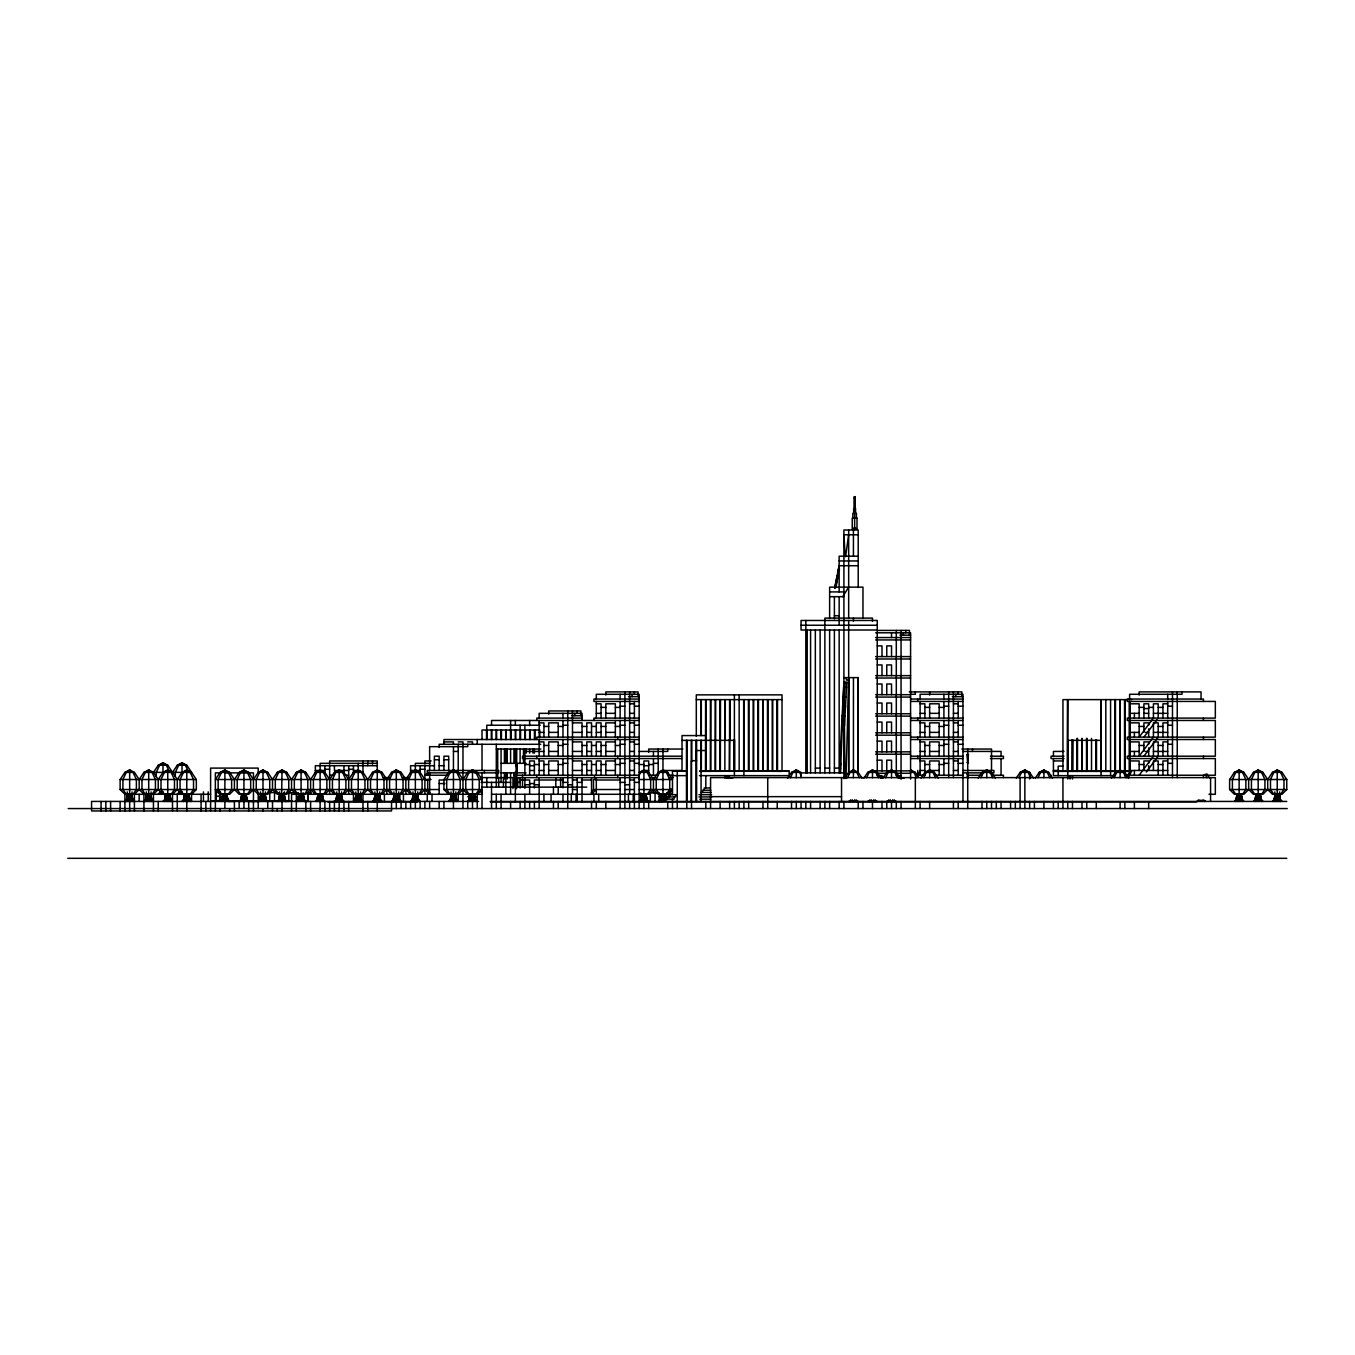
<?xml version="1.0" encoding="UTF-8"?>
<svg xmlns="http://www.w3.org/2000/svg" width="1355" height="1355" viewBox="0 0 1355 1355"><rect width="100%" height="100%" fill="white"/><g stroke="black" fill="none" stroke-linecap="round" stroke-linejoin="round"><path stroke-width="1.5" d="M843.911 718.15L843.911 772.858L801.059 772.858L801.059 777.618M843.911 690.796L843.911 682.378L848.67 682.378L845.96 778.448M848.67 774.145L848.67 677.619M853.447 772.045L853.447 677.619M858.206 677.619L858.206 772.045L858.206 677.619L843.911 677.619M259.262 800.432L259.279 796.164M264.987 800.974L265.004 794.149M269.747 801.008L269.781 792.489L272.152 792.489M274.506 801.042L274.54 792.523M279.266 799.382L279.299 792.556M284.042 799.416L284.059 792.59M288.784 801.161L288.818 792.641L291.206 792.641M298.303 801.245L298.354 792.709M303.08 799.569L303.114 792.743M307.839 801.313L307.873 792.794L310.244 792.794M132.909 801.432L131.689 794.284L131.554 799.043L130.131 801.432L128.81 794.284L128.302 801.432M151.946 801.432L150.727 794.284L150.591 799.043L149.169 801.432L147.864 794.284L147.356 801.432M171.001 801.432L169.781 794.284L169.646 799.043L168.223 801.432L166.902 794.284L166.394 801.432M190.039 801.432L188.87 794.284L188.684 799.043L187.278 801.432L185.957 794.284L185.449 801.432M228.131 801.432L226.912 794.284L226.776 799.043L225.37 801.432L224.049 794.284L223.541 801.432M247.186 801.432L245.966 794.284L245.831 799.043L244.408 801.432L243.087 794.284L242.596 801.432M266.241 801.432L265.021 794.284L264.869 799.043L263.463 801.432L262.142 794.284L261.634 801.432M285.278 801.432L284.059 794.284L283.923 799.043L282.501 801.432L281.179 794.284L280.688 801.432M304.333 801.432L303.164 794.284L302.961 799.043L301.555 801.432L300.234 794.284L299.726 801.432M323.371 801.432L322.151 794.284L322.016 799.043L320.593 801.432L319.289 794.284L318.781 801.432M342.425 801.432L341.206 794.284L341.07 799.043L339.648 801.432L338.327 794.284L337.818 801.432M361.463 801.432L360.244 794.284L360.108 799.043L358.685 801.432L357.381 794.284L356.873 801.432M380.518 801.432L379.298 794.284L379.163 799.043L377.74 801.432L376.419 794.284L375.911 801.432M399.556 801.432L398.336 794.284L398.201 799.043L396.795 801.432L395.474 794.284L394.966 801.432M418.61 801.432L417.391 794.284L417.255 799.043L415.833 801.432L414.511 794.284L414.003 801.432M456.703 801.432L455.483 794.284L455.348 799.043L453.925 801.432L452.604 794.284L452.113 801.432M475.757 801.432L474.538 794.284L474.385 799.043L472.98 801.432L471.659 794.284L471.15 801.432M647.165 801.432L645.945 794.284L645.81 799.043L644.404 801.432L643.083 794.284L642.575 801.432M659.716 801.432L660.884 794.284L661.071 799.043L662.493 801.432L662.121 794.284L661.63 801.432M1242.383 801.432L1241.18 794.284L1241.028 799.043L1239.622 801.432L1238.301 794.284L1237.793 801.432M1261.437 801.432L1260.218 794.284L1260.082 799.043L1258.659 801.432L1257.338 794.284L1256.847 801.432M1280.492 801.432L1279.272 794.284L1279.12 799.043L1277.714 801.432L1276.393 794.284L1275.885 801.432M662.968 799.043L664.086 800.229L664.865 799.043L665 794.284L665.644 800.229L663.815 794.284L662.968 799.043L659.936 801.432L662.121 794.284M840.54 772.858L843.911 682.378L846.773 682.53L844.504 725.433L842.827 725.348L844.521 725.281M843.911 682.378L839.152 772.858L839.152 630.007M839.829 769.064L840.828 763.322M842.641 715.779L843.538 698.604M843.945 690.982L844.385 682.412M840.523 769.098L840.134 763.339M843.335 715.813L845.08 682.446M183.535 801.432L184.754 794.284L184.907 799.043L186.312 801.432L187.634 794.284L188.684 799.043L191.563 801.432L191.563 794.284L196.323 789.525L196.323 779.515L186.787 765.236L182.027 762.848L177.268 765.236L172.508 772.384L167.749 769.996L167.749 799.043L170.781 801.432L168.596 794.284L167.749 799.043L164.717 801.432L165.717 794.284L164.497 801.432M184.754 794.284L183.094 801.432L185.957 794.284M431.042 779.515L215.36 779.515L220.12 772.384L224.879 769.996L224.879 799.043L227.911 801.432L225.726 794.284L224.879 799.043L221.864 801.432L222.864 794.284L221.644 801.432M253.453 810.951L253.453 779.515L258.212 772.384L262.989 769.996L267.748 772.384L272.507 779.515L272.507 789.525L267.748 794.284L258.212 794.284L253.453 789.525L248.693 794.284L239.174 794.284L234.415 789.525L234.415 779.515L239.174 772.384L243.934 769.996L243.934 799.043L246.966 801.432L244.781 794.284L243.934 799.043L240.902 801.432L241.901 794.284L240.682 801.432M266.342 794.284L269.713 789.525L269.713 779.515L266.342 772.384L262.989 769.996L262.989 799.043L266.02 801.432L263.818 794.284L262.989 799.043L259.957 801.432L260.956 794.284L259.737 801.432M143.935 810.951L143.935 794.284L139.175 789.525L139.175 779.515L134.416 772.384L129.657 769.996L129.657 799.043L132.688 801.432L130.487 794.284L129.657 799.043L126.625 801.432L128.183 794.284M139.175 779.515L143.935 772.384L148.694 769.996L148.694 799.043L151.726 801.432L149.541 794.284L148.694 799.043L145.662 801.432L147.221 794.284M166.902 794.284L164.04 801.432L165.852 799.043L166.275 794.284M172.508 810.951L172.508 794.284L177.268 789.525L177.268 779.515L182.027 772.384L186.787 769.996L186.787 799.043L183.755 801.432L185.313 794.284M224.049 794.284L221.187 801.432L222.999 799.043L223.423 794.284M243.087 794.284L240.225 801.432L242.037 799.043L242.46 794.284M262.142 794.284L259.279 801.432L261.092 799.043L261.515 794.284M289.174 801.432L285.041 801.398L282.873 794.284L282.026 799.043L278.995 801.432L280.553 794.284M310.6 794.284L310.6 779.515L305.84 772.384L301.081 769.996L301.081 799.043L304.113 801.432L301.911 794.284L301.081 799.043L298.049 801.432L299.607 794.284M377.266 763.339L320.119 763.339L320.119 799.043L323.151 801.432L320.966 794.284L320.119 799.043L317.087 801.432L318.645 794.284M372.506 794.284L367.747 789.525L367.747 779.515L362.971 772.384L358.211 769.996L353.452 772.384L348.692 779.515L343.933 772.384L339.173 769.996L339.173 799.043L342.205 801.432L340.003 794.284L339.173 799.043L336.142 801.432L337.7 794.284M358.211 763.339L358.211 799.043L361.243 801.432L359.058 794.284L358.211 799.043L355.179 801.432L356.738 794.284M329.638 764.118L329.638 760.951L377.266 760.951L377.266 799.043L380.298 801.432L378.113 794.284L377.266 799.043L374.234 801.432L375.792 794.284M405.839 794.284L405.839 779.515L401.08 772.384L396.304 769.996L396.304 799.043L399.335 801.432L397.151 794.284L396.304 799.043L393.272 801.432L394.83 794.284M430.433 763.339L415.358 763.339L415.358 799.043L418.39 801.432L416.205 794.284L415.358 799.043L412.327 801.432L413.885 794.284M453.451 746.673L453.451 799.043L456.483 801.432L454.298 794.284L453.451 799.043L450.419 801.432L451.977 794.284M482.024 808.562L482.024 779.515L477.265 772.384L472.505 769.996L472.505 799.043L475.52 801.432L473.335 794.284L472.505 799.043L469.474 801.432L471.032 794.284M648.689 773.654L648.689 760.951L643.913 760.951L643.913 799.043L646.945 801.432L644.76 794.284L643.913 799.043L640.898 801.432L642.456 794.284M661.071 799.043L659.258 801.432L661.071 799.043L661.494 794.284M1248.666 779.515L1253.426 772.384L1258.185 769.996L1262.945 772.384L1267.704 779.515L1267.704 789.525L1262.945 794.284L1253.426 794.284L1248.666 789.525L1248.666 779.515L1243.907 772.384L1239.148 769.996L1239.148 799.043L1242.162 801.432L1239.977 794.284L1239.148 799.043L1236.116 801.432L1237.674 794.284M1261.556 794.284L1264.926 789.525L1264.926 779.515L1261.556 772.384L1258.185 769.996L1258.185 799.043L1261.217 801.432L1259.032 794.284L1258.185 799.043L1255.153 801.432L1256.712 794.284M1267.704 789.525L1272.464 794.284L1281.999 794.284L1286.759 789.525L1286.759 779.515L1281.999 772.384L1277.24 769.996L1277.24 799.043L1280.272 801.432L1278.07 794.284L1277.24 799.043L1274.208 801.432L1275.766 794.284M126.405 801.432L127.573 794.284L127.76 799.043L129.182 801.432L129.657 799.043M145.442 801.432L146.611 794.284L146.797 799.043L148.22 801.432L148.694 799.043M165.717 794.284L165.073 799.043L162.99 801.432L165.073 800.229L165.666 794.284M184.907 799.043L182.027 801.432L184.111 799.043L184.703 794.284M220.12 800.924L222.203 800.229L222.813 794.284M239.174 808.562L239.174 801.432L241.258 800.229L241.851 794.284M260.956 794.284L260.296 799.043L258.212 801.432L260.296 800.229L260.905 794.284M265.529 801.296L278.859 801.347L279.943 794.284L280.129 799.043L281.552 801.432L282.026 769.996L286.786 772.384L291.545 779.515L291.545 789.525L296.322 794.284L296.322 810.951M297.829 801.432L298.998 794.284L299.184 799.043L300.607 801.432L301.081 799.043M316.867 801.432L318.035 794.284L318.222 799.043L319.644 801.432L320.119 799.043M335.921 801.432L337.09 794.284L337.276 799.043L338.699 801.432L339.173 799.043M354.959 801.432L356.128 794.284L356.314 799.043L357.737 801.432L358.211 799.043M374.014 801.432L375.183 794.284L375.369 799.043L376.792 801.432L377.266 799.043M393.052 801.432L394.22 794.284L394.424 799.043L395.829 801.432L396.304 799.043M412.106 801.432L413.275 794.284L413.461 799.043L414.884 801.432L415.358 799.043M450.199 801.432L451.367 794.284L451.554 799.043L452.977 801.432L453.451 799.043M469.253 801.432L470.422 794.284L470.608 799.043L472.014 801.432L472.505 799.043M640.678 801.432L641.83 794.284L642.033 799.043L643.439 801.432L643.913 799.043M1235.896 801.432L1237.064 794.284L1237.251 799.043L1238.656 801.432L1239.148 799.043M1254.933 801.432L1256.102 794.284L1256.288 799.043L1257.711 801.432L1258.185 799.043M1273.988 801.432L1275.157 794.284L1275.343 799.043L1276.766 801.432L1277.24 799.043M127.76 799.043L124.897 801.432L126.98 799.043L127.624 794.284L125.947 801.432L127.76 799.043L128.81 794.284M146.797 799.043L143.935 801.432L146.018 799.043L146.662 794.284L145.002 801.432L146.797 799.043L147.864 794.284M220.12 801.432L222.203 799.043L222.864 794.284M239.174 801.432L241.258 799.043L241.901 794.284M280.129 799.043L277.267 801.432L279.35 799.043L279.994 794.284L278.317 801.432L280.129 799.043L281.179 794.284M299.184 799.043L296.322 801.432L298.405 799.043L299.049 794.284L297.372 801.432L299.184 799.043L300.234 794.284M318.222 799.043L315.359 801.432L317.443 799.043L318.086 794.284L316.426 801.432L318.222 799.043L319.289 794.284M328.689 802.279L334.414 801.432L336.497 799.043L337.141 794.284L335.464 801.432L338.327 794.284M343.933 794.284L348.692 789.525L353.452 794.284L353.452 801.432L355.535 799.043L356.179 794.284L354.519 801.432L356.314 799.043L357.381 794.284M375.369 799.043L372.506 801.432L374.59 799.043L375.233 794.284L373.557 801.432L375.369 799.043L376.419 794.284M478.637 801.432L91.564 801.432L91.564 810.951L391.544 810.951L391.544 801.432L393.628 799.043L394.271 794.284L392.611 801.432L394.424 799.043L395.474 794.284M410.599 808.562L410.599 801.432L412.682 799.043L413.326 794.284L411.649 801.432L413.461 799.043L414.511 794.284M451.554 799.043L448.691 801.432L450.775 799.043L451.418 794.284L449.741 801.432L451.554 799.043L452.604 794.284M467.729 808.562L467.729 801.432L469.812 799.043L470.473 794.284L468.796 801.432L470.608 799.043L471.659 794.284M642.033 799.043L639.154 801.432L641.237 799.043L641.897 794.284L640.221 801.432L642.033 799.043L643.083 794.284M660.292 799.043L660.935 794.284L660.292 800.229L658.208 801.432L660.292 799.043L674.079 799.179L674.079 796.943M1237.251 799.043L1234.371 801.432L1236.454 799.043L1237.115 794.284L1235.438 801.432L1237.251 799.043L1238.301 794.284M1256.288 799.043L1253.426 801.432L1255.509 799.043L1256.153 794.284L1254.476 801.432L1256.288 799.043L1257.338 794.284M1275.343 799.043L1272.464 801.432L1274.547 799.043L1275.207 794.284L1273.531 801.432L1275.343 799.043L1276.393 794.284M836.069 587.545L839.152 565.712L858.206 565.712M845.588 556.6L848.67 534.768M161.635 794.284L162.041 791.896L160.313 791.896L158.23 794.284L161.093 791.896L162.515 794.284L162.99 791.896L159.958 794.284L161.093 791.896L159.28 794.284L160.703 791.896M167.749 799.043L167.275 801.432L165.852 799.043M180.689 794.284L181.079 791.896L179.351 791.896L177.268 794.284L177.268 810.951M224.879 799.043L224.405 801.432L222.999 799.043M243.934 799.043L243.46 801.432L242.037 799.043M262.989 799.043L262.497 801.432L261.092 799.043M834.782 587.545L839.152 565.712L838.203 570.404M852.092 801.432L852.329 800.229L850.415 801.432M871.146 801.432L871.384 800.229L869.453 801.432M890.184 801.432L890.421 800.229L888.507 801.432M1199.7 801.432L1199.937 800.229L1198.023 801.432M834.714 587.968L837.238 575.485M839.304 567.372L839.355 570.624M835.171 588.07L838.389 575.723M179.741 791.896L178.775 794.284M724.874 778.024L725.67 775.636L726.466 778.024L732.801 778.024M728.042 778.024L728.838 775.636L729.634 778.024M880.428 778.024L881.207 775.636L882.003 778.024L882.003 775.636L877.244 775.636M899.466 778.024L900.262 775.636L901.058 778.024M638.866 775.958L640.559 772.384L643.913 769.996L648.689 772.384L653.449 779.515L658.208 772.384L662.968 769.996L667.727 772.384L672.487 779.515L638.866 779.515M790.405 777.736L792.929 772.384L796.3 769.996L801.059 772.384L791.54 772.384L787.729 778.092M847.553 777.736L850.076 772.384L853.43 769.996L858.206 772.384L862.017 778.092M866.59 777.736L869.114 772.384L872.485 769.996L877.244 772.384L881.055 778.092M885.645 777.736L888.169 772.384L891.539 769.996L896.299 772.384L900.11 778.092M923.737 777.736L926.261 772.384L929.632 769.996L934.391 772.384L938.202 778.092M980.868 777.736L983.408 772.384L986.762 769.996L991.521 772.384L995.332 778.092M1018.977 777.736L1021.501 772.384L1024.854 769.996L1029.631 772.384L1033.425 778.092M1038.015 777.736L1040.538 772.384L1043.909 769.996L1048.668 772.384L1052.479 778.092M1114.2 777.736L1116.723 772.384L1120.094 769.996L1124.853 772.384L1128.664 778.092M1129.325 775.958L1131.019 772.384L1129.613 772.384L1127.716 775.229M159.738 794.284L160.313 791.896M850.195 801.432L850.754 800.229L848.67 801.432M869.233 801.432L869.808 800.229L867.725 801.432M888.287 801.432L888.846 800.229L886.763 801.432L886.763 808.562M1197.786 801.432L1198.362 800.229L1196.279 801.923L490.29 801.923M853.921 801.432L854.548 800.229L856.462 801.432M872.959 801.432L873.602 800.229L875.516 801.432M892.013 801.432L892.64 800.229L894.554 801.432M1201.529 801.432L1202.156 800.229L1204.07 801.432M842.725 596.674L848.67 587.138M337.276 799.043L334.414 801.432L334.414 810.951M356.314 799.043L353.452 801.432M394.424 799.043L391.544 801.432M413.461 799.043L410.599 801.432M470.608 799.043L467.729 801.432M210.601 794.284L124.897 794.284L120.121 789.525L120.121 779.515L124.897 772.384L129.657 769.996L133.027 772.384L136.381 779.515L136.381 789.525L133.027 794.284M153.454 810.951L153.454 794.284L158.23 789.525L158.23 779.515L153.454 772.384L158.23 765.236L162.99 762.848L167.749 765.236L177.268 779.515M158.23 779.515L162.99 772.384L167.749 769.996L171.12 772.384L174.473 779.515L174.473 789.525L171.12 794.284M272.507 779.515L277.267 772.384L282.026 769.996L285.397 772.384L288.767 779.515L288.767 789.525L285.397 794.284M291.545 779.515L296.322 772.384L301.081 769.996L304.435 772.384L307.805 779.515L307.805 789.525L304.435 794.284M310.6 779.515L315.359 772.384L320.119 769.996L324.878 772.384L329.638 779.515L334.414 772.384L339.173 769.996L342.544 772.384L345.898 779.515L345.898 789.525L342.544 794.284M367.747 779.515L372.506 772.384L377.266 769.996L382.025 772.384L386.785 779.515L386.785 794.284M386.785 779.515L391.544 772.384L396.304 769.996L399.674 772.384L403.045 779.515L403.045 789.525L399.674 794.284M405.839 779.515L410.599 772.384L415.358 769.996L420.118 772.384L424.877 779.515M448.691 794.284L443.932 789.525L443.932 779.515L448.691 772.384L453.451 769.996L458.21 772.384L462.97 779.515L467.729 772.384L472.505 769.996L475.859 772.384L479.23 779.515L479.23 789.525L475.859 794.284M844.859 778.092L848.67 772.384L853.43 769.996L856.8 772.384L859.324 777.736M863.914 778.092L867.725 772.384L872.485 769.996L875.855 772.384L878.379 777.736M882.969 778.092L886.763 772.384L891.539 769.996L894.893 772.384L897.417 777.736M921.061 778.092L924.872 772.384L929.632 769.996L932.985 772.384L935.526 777.736M978.191 778.092L982.002 772.384L986.762 769.996L990.132 772.384L992.656 777.736M1016.284 778.092L1020.095 772.384L1024.854 769.996L1028.225 772.384L1030.748 777.736M1035.339 778.092L1039.149 772.384L1043.909 769.996L1047.28 772.384L1049.803 777.736M1111.523 778.092L1115.334 772.384L1120.094 769.996L1123.464 772.384L1125.988 777.736M1248.666 789.525L1243.907 794.284L1234.371 794.284L1229.612 789.525L1229.612 779.515L1234.371 772.384L1239.148 769.996L1242.501 772.384L1245.872 779.515L1245.872 789.525L1242.501 794.284M1267.704 779.515L1272.464 772.384L1277.24 769.996L1280.594 772.384L1283.964 779.515L1283.964 789.525L1280.594 794.284M152.065 794.284L155.435 789.525L155.435 779.515L152.065 772.384L148.694 769.996L145.341 772.384L141.97 779.515L141.97 789.525L145.341 794.284M190.157 794.284L193.528 789.525L193.528 779.515L190.157 772.384L186.787 769.996L183.433 772.384L180.063 779.515L180.063 789.525L183.433 794.284M228.25 794.284L231.62 789.525L231.62 779.515L228.25 772.384L224.879 769.996L221.526 772.384L218.155 779.515L218.155 789.525L221.526 794.284M247.304 794.284L250.675 789.525L250.675 779.515L247.304 772.384L243.934 769.996L240.563 772.384L237.193 779.515L237.193 789.525L240.563 794.284M323.489 794.284L326.86 789.525L326.86 779.515L323.489 772.384L320.119 769.996L316.748 772.384L313.395 779.515L313.395 789.525L316.748 794.284M361.582 794.284L364.952 789.525L364.952 779.515L361.582 772.384L358.211 769.996L354.858 772.384L351.487 779.515L351.487 789.525L354.858 794.284M380.636 794.284L383.99 789.525L383.99 779.515L380.636 772.384L377.266 769.996L373.895 772.384L370.525 779.515L370.525 789.525L373.895 794.284M418.729 794.284L422.099 789.525L422.099 779.515L418.729 772.384L415.358 769.996L411.988 772.384L408.617 779.515L408.617 789.525L411.988 794.284M456.821 794.284L460.192 789.525L460.192 779.515L456.821 772.384L453.451 769.996L450.08 772.384L446.71 779.515L446.71 789.525L450.08 794.284M591.271 792.692L593.507 789.525L593.507 779.515L596.302 779.515L594.405 776.669M647.284 794.284L650.654 789.525L650.654 779.515L647.284 772.384L643.913 769.996L639.154 772.384L648.689 772.384M666.338 794.284L669.709 789.525L669.709 779.515L666.338 772.384L662.968 769.996L659.597 772.384L656.226 779.515L656.226 789.525L659.597 794.284M1143.908 737.137L1157.001 719.674M1143.908 756.192L1158.186 737.137L1158.186 722.859L1153.427 722.859L1153.427 737.137L1139.149 756.192L1139.149 741.896L1129.613 741.896M1139.149 775.229L1153.427 756.192L1153.427 741.896L1158.186 741.896L1158.186 756.192L1146.279 772.062M849.737 801.432L850.754 800.229M868.775 801.432L869.808 800.229M887.83 801.432L888.846 800.229M1197.346 801.432L1198.362 800.229M139.175 789.525L134.416 794.284L134.416 810.951M234.415 789.525L229.656 794.284L220.12 794.284L215.36 789.525L439.172 789.525M291.545 789.525L286.786 794.284L277.267 794.284L272.507 789.525M324.878 794.284L329.638 789.525L334.414 794.284M367.747 789.525L362.971 794.284L362.971 810.951M382.025 794.284L386.785 789.525L391.544 794.284M401.08 794.284L405.839 789.525L410.599 794.284M420.118 794.284L424.877 789.525L429.637 794.284L429.637 772.858M477.265 794.284L482.024 789.525L443.932 789.525M515.832 764.051L517.254 764.051L516.543 772.858L515.832 764.051L517.254 764.051M515.832 772.147L517.254 772.147M596.302 789.525L591.542 794.284L591.542 777.618M672.995 770.876L686.782 770.876L672.487 770.876L672.487 794.691M667.727 794.284L672.487 789.525L638.866 789.525M967.013 754.515L968.435 754.515L967.724 763.339L967.013 754.515L968.435 754.515M967.013 762.611L968.435 762.611M447.506 775.229L424.877 775.229L429.179 772.062M919.639 772.062L917.318 774.128L920.502 774.128M129.657 769.996L126.286 772.384L122.915 779.515L122.915 789.525L126.286 794.284M169.714 772.384L166.36 765.236L162.99 762.848L159.619 765.236L156.248 772.384L156.248 776.381M167.749 769.996L164.378 772.384L161.008 779.515L161.008 789.525L164.378 794.284M188.768 772.384L185.398 765.236L182.027 762.848L178.657 765.236L175.303 772.384L175.303 776.381M262.989 769.996L259.618 772.384L256.247 779.515L256.247 789.525L259.618 794.284M282.026 769.996L278.656 772.384L275.302 779.515L275.302 789.525L278.656 794.284M301.081 769.996L297.71 772.384L294.34 779.515L294.34 789.525L297.71 794.284M339.173 769.996L335.803 772.384L332.432 779.515L332.432 789.525L335.803 794.284M396.304 769.996L392.95 772.384L389.579 779.515L389.579 789.525L392.95 794.284M472.505 769.996L469.135 772.384L465.764 779.515L465.764 789.525L469.135 794.284M1239.148 769.996L1235.777 772.384L1232.406 779.515L1232.406 789.525L1235.777 794.284M1258.185 769.996L1254.815 772.384L1251.444 779.515L1251.444 789.525L1254.815 794.284M1277.24 769.996L1273.869 772.384L1270.499 779.515L1270.499 789.525L1273.869 794.284M220.594 792.404L215.835 792.404L217.749 790.304M177.268 794.284L180.13 791.896L181.553 794.284L182.027 791.896L178.996 794.284L180.13 791.896L178.335 794.284L179.351 791.896M791.54 772.384L796.3 769.996L799.67 772.384L801.347 775.958M670.115 789.813L671.928 789.237M852.244 529.026L857.004 529.026M858.206 534.768L843.911 534.768L845.198 556.6M858.206 556.194L839.152 556.194L839.152 591.915M839.152 560.953L858.206 560.953M829.633 591.915L843.911 591.915M829.633 596.674L843.911 596.674M834.392 615.712L839.152 615.712M801.059 625.248L877.244 625.248M877.244 630.007L801.059 630.007L801.059 620.471L877.244 620.471L877.244 773.908M877.244 630.414L909.476 630.414L909.476 635.173M875.652 632.785L909.476 632.785M899.94 635.173L910.577 635.173M875.652 637.561L910.577 637.561M875.652 639.933L910.577 639.933M877.244 645.895L882.003 645.895L882.003 656.599M875.652 656.599L910.577 656.599M875.652 658.987L910.577 658.987M877.244 664.932L882.003 664.932L882.003 675.654M875.652 675.654L910.577 675.654M875.652 678.025L910.577 678.025M849.466 680.007L846.299 680.007L846.299 677.619M877.244 683.987L882.003 683.987L882.003 694.692M909.307 691.897L961.864 691.897L961.864 696.673M638.053 694.285L596.302 694.285L596.302 699.045M910.577 694.285L915.336 694.285L915.336 691.897M961.864 694.285L920.096 694.285L920.096 699.045M875.652 694.692L910.577 694.692M628.517 696.673L639.154 696.673M952.328 696.673L962.965 696.673M875.652 697.08L910.577 697.08M639.154 699.045L593.93 699.045L593.93 701.433L639.154 701.433M910.577 699.045L962.965 699.045M696.301 699.62L782.021 699.62M1131.747 699.62L1062.947 699.62L1062.947 771.385M910.577 701.433L962.965 701.433M877.244 703.025L882.003 703.025L882.003 713.746M596.302 703.804L601.061 703.804L601.061 718.099M629.635 703.804L634.394 703.804M920.096 703.804L924.872 703.804L924.872 718.099M953.429 703.804L958.188 703.804M1129.613 703.804L1139.149 703.804L1139.149 718.099M1167.705 703.804L1162.946 703.804L1162.946 718.099M620.116 706.192L624.875 706.192M634.394 706.192L639.154 706.192M943.91 706.192L948.669 706.192M958.188 706.192L962.965 706.192M1167.705 706.192L1172.482 706.192M601.061 707.378L605.821 707.378M615.356 707.378L620.116 707.378M924.872 707.378L929.632 707.378M939.151 707.378L943.91 707.378M1139.149 707.378L1143.908 707.378M1148.667 707.378L1153.427 707.378M1158.186 707.378L1162.946 707.378M1143.908 708.563L1148.667 708.563M580.922 713.34L539.154 713.34L539.154 718.099M596.302 713.34L601.061 713.34M605.821 713.34L615.356 713.34M629.635 713.34L634.394 713.34M920.096 713.34L924.872 713.34M929.632 713.34L939.151 713.34M953.429 713.34L958.188 713.34M1129.613 713.34L1139.149 713.34M1143.908 713.34L1148.667 713.34M1153.427 713.34L1167.705 713.34M875.652 713.746L910.577 713.746M571.708 715.711L582.023 715.711M875.652 716.118L910.577 716.118M582.023 718.099L536.783 718.099L536.783 720.47M639.154 718.099L593.93 718.099L593.93 720.47M910.577 718.099L962.965 718.099M639.154 720.47L491.543 720.47L491.543 725.23M910.577 720.47L962.965 720.47M877.244 722.08L882.003 722.08L882.003 732.784M539.154 722.859L543.931 722.859L543.931 737.137M572.488 722.859L582.023 722.859L582.023 737.137M615.356 722.859L605.821 722.859L605.821 737.137M629.635 722.859L634.394 722.859M920.096 722.859L924.872 722.859L924.872 737.137M953.429 722.859L958.188 722.859M1129.613 722.859L1139.149 722.859L1139.149 737.137L1153.427 718.099L1153.427 703.804L1158.186 703.804L1158.186 718.099M1167.705 722.859L1162.946 722.859L1162.946 737.137M540.222 725.23L486.784 725.23L486.784 730.006M562.969 725.23L567.728 725.23M620.116 725.23L624.875 725.23M634.394 725.23L639.154 725.23M943.91 725.23L948.669 725.23M958.188 725.23L962.965 725.23M1167.705 725.23L1172.482 725.23M543.931 726.432L548.69 726.432M558.209 726.432L562.969 726.432M582.023 726.432L586.783 726.432M591.542 726.432L596.302 726.432M601.061 726.432L605.821 726.432M615.356 726.432L620.116 726.432M924.872 726.432L929.632 726.432M939.151 726.432L943.91 726.432M1139.149 726.432L1143.908 726.432M1158.186 726.432L1162.946 726.432M539.154 732.378L543.931 732.378M548.69 732.378L558.209 732.378M572.488 732.378L582.023 732.378M586.783 732.378L591.542 732.378M596.302 732.378L601.061 732.378M605.821 732.378L615.356 732.378M629.635 732.378L634.394 732.378M920.096 732.378L924.872 732.378M929.632 732.378L939.151 732.378M953.429 732.378L958.188 732.378M1129.613 732.378L1139.149 732.378M1145.5 732.378L1148.667 732.378M1153.427 732.378L1167.705 732.378M875.652 732.784L910.577 732.784M875.652 735.172L910.577 735.172M639.154 737.137L536.783 737.137L536.783 739.525M910.577 737.137L962.965 737.137M639.154 739.525L443.932 739.525L443.932 744.285M910.577 739.525L962.965 739.525M682.022 740.338L734.393 740.338M1067.723 740.338L1101.056 740.338L1101.056 699.62M877.244 741.117L882.003 741.117L882.003 751.839M443.932 741.896L453.451 741.896L453.451 744.285M458.21 741.896L462.97 741.896L462.97 808.562M467.729 741.896L472.505 741.896L472.505 744.285M539.154 741.896L543.931 741.896L543.931 756.192M572.488 741.896L582.023 741.896L582.023 756.192M615.356 741.896L605.821 741.896L605.821 756.192M629.635 741.896L634.394 741.896M920.096 741.896L924.872 741.896L924.872 756.192M953.429 741.896L958.188 741.896M1167.705 741.896L1162.946 741.896L1162.946 756.192M540.747 744.285L439.172 744.285L439.172 747.452M562.969 744.285L567.728 744.285M620.116 744.285L624.875 744.285M634.394 744.285L639.154 744.285M943.91 744.285L948.669 744.285M958.188 744.285L962.965 744.285M1167.705 744.285L1172.482 744.285M543.931 745.47L548.69 745.47M558.209 745.47L562.969 745.47M582.023 745.47L586.783 745.47M591.542 745.47L596.302 745.47M601.061 745.47L605.821 745.47M615.356 745.47L620.116 745.47M924.872 745.47L929.632 745.47M939.151 745.47L943.91 745.47M1139.149 745.47L1143.908 745.47M1158.186 745.47L1162.946 745.47M496.303 749.044L540.865 749.044M682.886 749.044L648.689 749.044L648.689 752.228M961.83 749.044L991.521 749.044L991.521 770.47M705.82 750.518L696.301 750.518L696.301 760.697M453.451 751.432L458.21 751.432M524.876 751.432L543.931 751.432M548.69 751.432L558.209 751.432M572.488 751.432L582.023 751.432M586.783 751.432L591.542 751.432M596.302 751.432L601.061 751.432M605.821 751.432L615.356 751.432M629.635 751.432L634.394 751.432M639.154 751.432L667.727 751.432L667.727 749.044M920.096 751.432L924.872 751.432M929.632 751.432L939.151 751.432M953.429 751.432L958.188 751.432M962.965 751.432L1001.057 751.432L1001.057 756.192M1064.014 751.432L1053.428 751.432L1053.428 756.192M1129.613 751.432L1139.149 751.432M1145.5 751.432L1148.667 751.432M1153.427 751.432L1167.705 751.432M875.652 751.839L910.577 751.839M875.652 754.21L910.577 754.21M681.531 756.192L522.505 756.192L522.505 758.563L681.531 758.563M910.577 756.192L962.965 756.192M990.471 756.192L1003.428 756.192L1003.428 758.563L990.471 758.563M1064.014 756.192L1051.057 756.192L1051.057 758.563L1064.014 758.563M910.577 758.563L962.965 758.563M434.396 759.765L439.172 759.765M443.932 759.765L448.691 759.765M877.244 760.172L882.003 760.172L882.003 770.876M696.606 760.697L691.541 760.697L691.541 808.562M431.127 760.951L424.877 760.951L424.877 764.118M539.154 760.951L543.931 760.951L543.931 775.229M572.488 760.951L582.023 760.951L582.023 775.229M615.356 760.951L605.821 760.951L605.821 775.229M629.635 760.951L634.394 760.951M920.096 760.951L924.872 760.951L924.872 773.654M953.429 760.951L958.188 760.951M1053.428 760.951L1062.947 760.951M1129.613 760.951L1139.149 760.951L1139.149 770.47M1167.705 760.951L1162.946 760.951L1162.946 775.229M501.062 763.339L526.062 763.339M562.969 763.339L567.728 763.339M620.116 763.339L624.875 763.339M634.394 763.339L639.154 763.339M653.449 763.339L658.208 763.339M943.91 763.339L948.669 763.339M958.188 763.339L962.965 763.339M1167.705 763.339L1172.482 763.339M524.876 764.525L529.636 764.525M534.395 764.525L539.154 764.525M543.931 764.525L548.69 764.525M558.209 764.525L562.969 764.525M582.023 764.525L586.783 764.525M591.542 764.525L596.302 764.525M601.061 764.525L605.821 764.525M615.356 764.525L620.116 764.525M639.154 764.525L643.913 764.525M648.689 764.525L653.449 764.525M924.872 764.525L929.632 764.525M939.151 764.525L943.91 764.525M1139.149 764.525L1143.908 764.525M1158.186 764.525L1162.946 764.525M158.23 765.236L167.749 765.236M177.268 765.236L186.787 765.236M377.266 765.711L315.359 765.711L315.359 773.654M434.396 765.711L410.599 765.711L410.599 773.654M439.172 765.711L443.932 765.711M529.636 765.711L534.395 765.711M643.913 765.711L648.689 765.711M1062.947 766.117L1058.187 766.117L1058.187 775.636M815.337 768.099L820.114 768.099M824.873 768.099L829.633 768.099M834.392 768.099L839.152 768.099M324.878 769.284L329.638 769.284M348.692 769.284L353.452 769.284M420.118 769.284L424.877 769.284M315.359 770.47L324.878 770.47M348.692 770.47L334.414 770.47L334.414 765.711M353.452 770.47L358.211 770.47M410.599 770.47L420.118 770.47M529.636 770.47L534.395 770.47M539.154 770.47L543.931 770.47M548.69 770.47L558.209 770.47M572.488 770.47L582.023 770.47M586.783 770.47L591.542 770.47M596.302 770.47L601.061 770.47M605.821 770.47L615.356 770.47M629.635 770.47L634.394 770.47M643.913 770.47L648.689 770.47M662.968 770.47L681.328 770.47M920.096 770.47L924.872 770.47M929.632 770.47L939.151 770.47M953.429 770.47L958.188 770.47M962.965 770.47L993.909 770.47L993.909 772.858L989.878 772.858M1053.428 770.47L1059.153 770.47M1129.613 770.47L1167.705 770.47M699.807 770.876L789.152 770.876L789.152 775.636L699.468 775.636M875.652 770.876L910.577 770.876M1053.428 770.876L1116.74 770.876M1122.414 770.876L1131.137 770.876M699.807 771.385L788.661 770.876M1053.428 771.385L1131.747 771.385M124.897 772.384L134.416 772.384M143.935 772.384L191.563 772.384L186.787 769.996M220.12 772.384L229.656 772.384L234.415 779.515M239.174 772.384L248.693 772.384L253.453 779.515M267.748 772.384L258.212 772.384L258.212 768.099L210.601 768.099L210.601 810.951M277.267 772.384L286.786 772.384M296.322 772.384L305.84 772.384M315.359 772.384L324.878 772.384M334.414 772.384L343.933 772.384M353.452 772.384L362.971 772.384M372.506 772.384L382.025 772.384M391.544 772.384L401.08 772.384M410.599 772.384L420.118 772.384M448.691 772.384L458.21 772.384M467.729 772.384L477.265 772.384M658.208 772.384L667.727 772.384M848.67 772.384L858.206 772.384M867.725 772.384L877.244 772.384M886.763 772.384L896.299 772.384M910.577 772.384L915.336 772.384L918.199 776.669M924.872 772.384L934.391 772.384M982.002 772.384L991.521 772.384M1020.095 772.384L1029.631 772.384M1039.149 772.384L1048.668 772.384M1115.334 772.384L1124.853 772.384M1234.371 772.384L1243.907 772.384M1253.426 772.384L1262.945 772.384M1272.464 772.384L1281.999 772.384M221.712 772.858L215.36 772.858L215.36 810.951M225.946 772.858L253.453 772.858L253.453 778.973M450.046 772.858L427.265 772.858L427.265 770.47L498.691 770.47L498.691 772.858L474.657 772.858M468.813 772.858L458.21 772.858L458.21 744.285M501.062 772.858L526.062 772.858M962.965 772.858L983.832 772.858M877.244 773.265L886.085 773.265M910.577 773.265L896.299 773.265L896.299 630.414M426.859 774.128L430.043 774.128M967.131 774.281L968.317 774.281M329.638 775.229L334.414 775.229M345.525 775.229L348.692 775.229M513.799 775.229L639.154 775.229M649.739 775.229L658.208 775.229M669.082 775.229L673.283 775.229M916.929 775.229L924.872 775.229M935.34 775.229L962.965 775.229M967.724 775.229L981.613 775.229M992.588 775.229L1003.428 775.229L1003.428 777.618M672.487 775.636L686.782 775.636M896.299 775.636L901.058 775.636M1114.691 775.636L1053.428 775.636L1053.428 758.563M1124.972 775.636L1129.071 775.636M383.211 777.618L389.969 777.618M402.435 777.618L409.532 777.618M480.314 777.618L512.969 777.618L512.969 788.508M513.799 777.618L639.154 777.618M650.417 777.618L656.091 777.618M669.167 777.618L673.283 777.618M898.67 778.024L904.225 778.024M515.95 779.04L517.136 779.04M120.121 779.515L196.323 779.515M443.932 779.515L482.024 779.515M1229.612 779.515L1286.759 779.515M444.88 779.989L439.172 779.989L439.172 794.284M520.117 779.989L524.08 779.989M524.876 779.989L529.636 779.989L529.636 794.284M562.969 779.989L534.395 779.989L534.395 787.933M572.488 779.989L577.264 779.989M581.346 779.989L591.542 779.989M596.302 779.989L620.116 779.989M629.635 779.989L634.394 779.989M481.076 782.377L510.598 782.377M515.357 782.377L520.117 782.377M562.969 782.377L567.728 782.377M577.264 782.377L582.023 782.377M620.116 782.377L624.875 782.377M634.394 782.377L639.154 782.377M439.172 783.563L444.88 783.563M529.636 783.563L534.395 783.563M524.876 784.765L529.636 784.765M534.395 784.765L539.154 784.765M567.728 784.765L572.488 784.765M624.875 784.765L629.635 784.765M515.95 785.714L517.136 785.714M515.357 785.748L520.117 787.424M482.024 787.136L586.783 787.136M710.359 787.949L704.244 787.949L704.244 790.202M120.121 789.525L196.323 789.525M572.488 789.525L577.264 789.525M593.507 789.525L620.116 789.525M624.875 789.525L634.394 789.525M1229.612 789.525L1286.759 789.525M710.816 790.202L702.652 790.202L702.652 792.438M215.835 791.405L219.646 791.405M478.84 791.896L482.194 791.896M701.06 792.438L711.273 792.438M649.502 792.895L658.242 792.895M482.024 794.284L308.212 794.284L308.212 801.432M491.543 794.284L648.689 794.284L653.449 789.525L658.208 794.284L672.487 794.284M1208.982 794.284L1215.333 794.284L1215.333 777.618L710.579 777.618L710.579 808.562M677.246 794.691L669.319 794.691L669.319 796.943M698.943 794.691L711.646 794.691M216.309 796.164L219.646 796.164M467.729 796.655L470.913 796.655M474.081 796.655L477.265 796.655M659.157 796.655L662.493 796.655M710.579 796.655L841.54 796.655M698.943 796.943L711.646 796.943M126.98 799.043L132.333 799.043L134.416 801.432L131.554 799.043L131.13 794.284M146.018 799.043L151.37 799.043L153.454 801.432L150.591 799.043L150.168 794.284M165.073 799.043L170.425 799.043L172.508 801.432L169.646 799.043L169.223 794.284M184.111 799.043L189.48 799.043L191.563 801.432M222.203 799.043L227.572 799.043L229.656 800.924M241.258 799.043L246.61 799.043L248.693 801.432L245.831 799.043L245.407 794.284M260.296 799.043L265.665 799.043L267.748 801.432L267.748 808.562M279.35 799.043L284.702 799.043L286.786 801.432L283.923 799.043L283.5 794.284M298.405 799.043L303.757 799.043L305.84 801.432L305.84 810.951M317.443 799.043L322.795 799.043L324.878 801.432L324.878 810.951M336.497 799.043L341.85 799.043L343.933 801.432L343.933 810.951M355.535 799.043L360.887 799.043L362.971 801.432L360.108 799.043L359.685 794.284M374.59 799.043L379.942 799.043L382.025 801.432L379.163 799.043L378.739 794.284M393.628 799.043L398.997 799.043L401.08 801.432L401.08 808.562M412.682 799.043L418.034 799.043L420.118 801.432L420.118 808.562M450.775 799.043L456.127 799.043L458.21 801.432L458.21 794.284L462.97 789.525L467.729 794.284M469.812 799.043L475.182 799.043L477.265 801.432L474.385 799.043L473.979 794.284M641.237 799.043L646.606 799.043L648.689 801.432L648.689 808.562M699.739 799.179L710.884 799.179M1236.454 799.043L1241.824 799.043L1243.907 801.432L1241.028 799.043L1240.604 794.284M1255.509 799.043L1260.861 799.043L1262.945 801.432L1260.082 799.043L1259.659 794.284M1274.547 799.043L1279.916 799.043L1281.999 801.432L1279.12 799.043L1278.714 794.284M220.594 800.432L215.835 800.924M210.601 800.924L220.594 800.924L220.594 796.164M259.178 800.924L248.693 800.924L248.693 810.951M490.358 801.432L1286.759 801.432M327.673 801.923L417.662 801.923M68.241 808.562L1287.25 808.562M67.75 858.325L1286.759 858.325M268.984 792.455L277.707 792.54M288.022 792.607L296.762 792.692M307.077 792.76L311.04 792.811M259.33 800.991L251.082 801.432M265.529 801.042L279.266 801.093M284.957 801.144L292.341 801.262M295.255 801.228L299.37 801.262M308.855 801.398L303.486 801.296L303.452 793.81M228.385 800.991L240.767 801.093M246.949 801.144L260.279 801.195M249.591 801.432L258.026 801.483M226.353 794.284L226.776 799.043L228.589 801.432L233.467 801.483M915.336 772.384L910.577 769.996L913.948 772.384L916.471 777.736M243.934 769.996L248.693 772.384M224.879 769.996L229.656 772.384M148.694 769.996L153.454 772.384M1204.29 801.432L1203.731 800.229L1205.814 801.432M894.791 801.432L894.215 800.229L896.299 801.432L896.299 808.562M875.736 801.432L875.161 800.229L877.244 801.432M856.682 801.432L856.123 800.229L858.206 801.432L858.206 808.562M648.689 801.432L645.81 799.043L645.387 794.284M458.21 801.432L455.348 799.043L454.924 794.284M420.118 801.432L417.255 799.043L416.832 794.284M401.08 801.432L398.201 799.043L397.777 794.284M343.933 801.432L341.07 799.043L340.647 794.284M324.878 801.432L322.016 799.043L321.592 794.284M305.84 801.432L302.961 799.043L302.555 794.284M267.748 801.432L264.869 799.043L264.462 794.284M229.656 801.432L227.572 800.229L226.912 794.284L227.572 799.043M285.058 801.432L282.026 799.043M315.359 794.284L310.6 789.525L305.84 794.284L291.545 794.284L291.545 810.951M177.268 789.525L182.027 794.284M158.23 789.525L162.99 794.284M186.787 799.043L189.819 801.432L188.26 794.284M1203.731 800.229L1204.747 801.432M894.215 800.229L895.232 801.432M875.161 800.229L876.194 801.432M856.123 800.229L857.139 801.432M399.877 794.284L399.877 801.432L398.336 794.284M1279.12 799.043L1280.932 801.432L1279.272 794.284M1260.082 799.043L1261.895 801.432L1260.218 794.284M1241.028 799.043L1242.84 801.432L1241.18 794.284M645.81 799.043L647.622 801.432L645.945 794.284L646.606 799.043M474.385 799.043L476.198 801.432L474.538 794.284M455.348 799.043L457.16 801.432L455.483 794.284M417.255 799.043L419.068 801.432L417.391 794.284M398.201 799.043L400.013 801.432M379.163 799.043L380.975 801.432L379.298 794.284L379.942 799.043M360.108 799.043L361.921 801.432L360.244 794.284L360.887 799.043M341.07 799.043L342.866 801.432L341.206 794.284L341.85 799.043M322.016 799.043L323.828 801.432L322.151 794.284L322.795 799.043M302.961 799.043L304.773 801.432L303.114 794.284L303.757 799.043M283.923 799.043L285.736 801.432L284.059 794.284L284.702 799.043M264.869 799.043L266.681 801.432L265.021 794.284L265.665 799.043M245.831 799.043L247.643 801.432L245.966 794.284L246.61 799.043M226.776 799.043L228.589 801.432M188.684 799.043L190.496 801.432L188.819 794.284L189.48 799.043M169.646 799.043L171.458 801.432L169.781 794.284L170.425 799.043M150.591 799.043L152.404 801.432L150.727 794.284L151.37 799.043M131.554 799.043L133.349 801.432L131.689 794.284L132.333 799.043M429.908 792.692L427.672 789.525L427.672 779.515M1206.763 773.807L1209.609 778.092M1199.937 800.229L1200.564 801.432M890.421 800.229L891.048 801.432M871.384 800.229L872.01 801.432M852.329 800.229L852.956 801.432M1205.256 774.162L1206.932 777.736M665.644 800.229L665 794.284L665.644 799.043M1278.578 801.432L1278.07 794.284M1259.54 801.432L1259.032 794.284M1240.486 801.432L1239.977 794.284M1202.156 800.229L1202.393 801.432M892.64 800.229L892.877 801.432M873.602 800.229L873.839 801.432M854.548 800.229L854.785 801.432M645.268 801.432L644.76 794.284M473.844 801.432L473.335 794.284M454.806 801.432L454.298 794.284M416.696 801.432L416.205 794.284M397.659 801.432L397.151 794.284M378.604 801.432L378.113 794.284M359.566 801.432L359.058 794.284M340.512 801.432L340.003 794.284M321.474 801.432L320.966 794.284M302.419 801.432L301.911 794.284M283.381 801.432L282.873 794.284M264.327 801.432L263.818 794.284M245.289 801.432L244.781 794.284M226.234 801.432L225.726 794.284M188.142 801.432L187.634 794.284M169.087 801.432L168.596 794.284M150.049 801.432L149.541 794.284M130.995 801.432L130.487 794.284M664.086 800.229L663.815 794.284M1279.323 794.284L1279.916 799.043M1260.269 794.284L1260.861 799.043M1241.231 794.284L1241.824 799.043M474.589 794.284L475.182 799.043M455.534 794.284L456.127 799.043M417.442 794.284L418.034 799.043M398.387 794.284L398.997 799.043M664.441 794.284L664.865 799.043M844.334 717.879L845.046 778.448M1279.611 791.896L1279.611 801.432M1274.852 791.896L1274.852 801.432M1210.574 777.618L1210.574 801.432M1203.426 701.433L1203.426 699.045L1127.241 699.045L1127.241 701.433L1215.333 701.433L1215.333 718.099L1127.241 718.099L1127.241 720.47L1215.333 720.47L1215.333 737.137L1127.241 737.137L1127.241 739.525L1215.333 739.525L1215.333 756.192L1127.241 756.192L1127.241 758.563L1215.333 758.563L1215.333 775.229L1127.241 775.229L1127.241 777.618M1203.426 718.099L1203.426 720.47M1203.426 737.137L1203.426 739.525M1203.426 756.192L1203.426 758.563M1203.426 775.229L1203.426 777.618M1201.038 699.045L1201.038 691.897L1139.149 691.897L1139.149 695.081M1182 691.897L1182 694.285L1129.613 694.285L1129.613 699.045M1177.241 691.897L1177.241 777.618M1172.482 691.897L1172.482 777.618M1167.705 694.285L1167.705 699.045M1167.705 701.433L1167.705 718.099M1167.705 720.47L1167.705 737.137M1167.705 739.525L1167.705 756.192M1167.705 758.563L1167.705 775.229M1158.186 775.229L1158.186 760.951L1153.427 760.951L1153.427 770.47M1148.667 718.099L1148.667 703.804L1143.908 703.804L1143.908 718.099M1148.667 725.23L1148.667 722.859L1143.908 722.859L1143.908 732.378M1148.667 728.804L1148.667 737.137M1148.667 744.285L1148.667 741.896L1143.908 741.896L1143.908 751.432M1148.667 747.858L1148.667 756.192M1148.667 763.339L1148.667 760.951L1143.908 760.951L1143.908 770.47M1148.667 765.711L1148.667 770.47M1148.667 802.448L1148.667 808.562M1134.389 713.34L1134.389 718.099M1134.389 732.378L1134.389 737.137M1134.389 751.432L1134.389 756.192M1134.389 770.47L1134.389 775.229M1134.389 802.448L1134.389 808.562M1129.85 701.721L1129.85 771.385M1129.613 701.433L1129.613 718.099M1129.613 720.47L1129.613 737.137M1129.613 739.525L1129.613 756.192M1129.613 758.563L1129.613 775.229M1129.342 701.721L1129.342 771.385M1125.057 699.62L1125.057 771.385M1124.853 802.448L1124.853 808.562M1124.548 699.62L1124.548 771.385M1120.246 699.62L1120.094 777.736M1120.094 802.448L1120.094 808.562M1119.755 699.62L1119.755 771.385M1115.453 699.62L1115.453 771.385M1114.962 699.62L1114.962 771.385M1110.575 699.62L1110.575 775.636M1105.816 699.62L1105.816 771.385M1101.259 699.62L1101.259 771.385M1101.056 770.876L1101.056 775.636M1100.768 739.711L1100.768 771.385M1096.466 739.711L1096.466 771.385M1096.28 740.338L1096.28 771.385M1096.28 802.448L1096.28 808.562M1095.975 739.711L1095.975 771.385M1091.52 738.407L1091.52 771.385M1087.015 738.407L1087.015 771.385M1086.761 802.448L1086.761 808.562M1086.524 738.407L1086.524 771.385M1082.255 738.475L1082.255 771.385M1082.001 802.448L1082.001 808.562M1081.747 738.475L1081.747 771.385M1077.496 738.407L1077.496 771.385M1076.988 738.407L1076.988 771.385M1072.483 775.636L1072.483 779.006M1072.483 801.432L1072.483 808.562M1072.144 739.711L1072.144 771.385M1070.094 775.636L1070.094 779.006M1068.214 740.338L1067.723 779.006M1067.96 699.62L1067.859 771.385M1067.723 801.432L1067.723 808.562M1067.469 699.62L1067.215 770.876M1062.947 777.618L1062.947 808.562M1058.187 801.432L1058.187 808.562M1053.428 801.432L1053.428 808.562M1051.057 775.229L1051.057 777.618M1043.909 769.996L1043.909 777.736M1043.909 801.432L1043.909 808.562M1034.39 801.432L1034.39 808.562M1029.631 772.858L1029.631 778.973M1029.631 801.432L1029.631 808.562M1024.854 769.996L1024.854 808.562M1020.095 777.618L1020.095 808.562M1015.335 801.432L1015.335 808.562M1010.576 801.432L1010.576 808.562M1001.057 758.563L1001.057 775.229M1001.057 801.432L1001.057 808.562M996.298 801.432L996.298 808.562M991.521 801.432L991.521 808.562M986.762 769.996L986.762 777.736M986.762 801.432L986.762 808.562M982.002 801.432L982.002 808.562M972.484 749.044L972.484 751.432M968.317 777.618L967.724 773.095L967.131 777.618M967.724 749.044L967.724 808.562M962.965 694.285L962.965 801.432M958.188 691.897L958.188 694.285M958.188 701.433L958.188 718.099M958.188 720.47L958.188 737.137M958.188 739.525L958.188 756.192M958.188 758.563L958.188 775.229M958.188 801.432L958.188 808.562M955.817 694.285L955.817 696.673M953.429 691.897L953.429 777.618M953.429 801.432L953.429 808.562M948.669 691.897L948.669 777.618M943.91 694.285L943.91 699.045M943.91 701.433L943.91 718.099M943.91 720.47L943.91 737.137M943.91 739.525L943.91 756.192M943.91 758.563L943.91 775.229M939.151 718.099L939.151 703.804L929.632 703.804L929.632 718.099M939.151 737.137L939.151 722.859L929.632 722.859L929.632 737.137M939.151 756.192L939.151 741.896L929.632 741.896L929.632 756.192M939.151 775.229L939.151 760.951L929.632 760.951L929.632 777.736M929.632 691.897L929.632 695.081M929.632 801.432L929.632 808.562M920.096 701.433L920.096 718.099M920.096 720.47L920.096 737.137M920.096 739.525L920.096 775.229M920.096 801.432L920.096 808.562M917.725 699.045L917.725 701.433M917.725 718.099L917.725 720.47M917.725 737.137L917.725 739.525M917.725 756.192L917.725 758.563M917.725 770.47L917.725 772.858M917.725 775.229L917.725 777.618M915.336 777.618L915.336 808.562M910.577 632.785L910.577 779.108M905.817 630.414L905.817 632.785M903.429 632.785L903.429 635.173M901.058 630.414L901.058 779.294M901.058 801.432L901.058 808.562M891.539 632.785L891.539 637.561M891.539 656.599L891.539 645.895L886.763 645.895L886.763 656.599M891.539 675.654L891.539 664.932L886.763 664.932L886.763 675.654M891.539 694.692L891.539 683.987L886.763 683.987L886.763 694.692M891.539 713.746L891.539 703.025L886.763 703.025L886.763 713.746M891.539 732.784L891.539 722.08L886.763 722.08L886.763 732.784M891.539 751.839L891.539 741.117L886.763 741.117L886.763 751.839M891.539 777.736L891.539 760.172L886.763 760.172L886.763 770.876M891.539 801.432L891.539 808.562M882.003 801.432L882.003 808.562M872.485 621.268L872.485 618.1L824.873 618.1L824.873 772.858M872.485 769.996L872.485 777.736M872.485 801.432L872.485 808.562M862.966 618.388L862.966 587.138L829.633 587.138L829.633 618.49M862.966 801.432L862.966 808.562M858.206 587.545L858.206 530.008L843.911 530.008L843.911 778.566M856.411 518.101L856.411 513.342L852.837 513.342L852.837 518.101M855.581 513.342L855.581 508.582L853.684 508.582L853.684 513.342M855.107 508.582L855.107 496.675L854.158 496.675L854.158 508.582M854.632 496.675L854.632 529.026M853.43 530.008L853.43 556.194M853.43 618.1L853.43 621.268M853.43 769.996L853.43 777.736M848.67 530.008L848.67 618.388M848.67 620.471L848.67 774.281M843.911 801.432L843.911 808.562M841.54 777.618L841.54 801.432M839.152 596.674L839.152 625.248M839.152 801.432L839.152 808.562M834.392 596.674L834.392 618.896M834.392 630.007L834.392 772.858M829.633 630.007L829.633 772.858M829.633 801.432L829.633 808.562M824.873 801.432L824.873 808.562M820.114 630.007L820.114 772.858M820.114 801.432L820.114 808.562M815.337 630.007L815.337 772.858M810.578 630.007L810.578 772.858M810.578 801.432L810.578 808.562M807.207 630.007L807.207 772.858M805.818 620.471L805.818 772.858M805.818 801.432L805.818 808.562M801.059 801.432L801.059 808.562M796.3 769.996L796.3 777.736M796.3 801.432L796.3 808.562M791.54 801.432L791.54 808.562M777.499 699.62L777.499 771.385M777.245 801.432L777.245 808.562M777.008 699.62L777.008 771.385M772.74 699.62L772.74 771.385M772.248 699.62L772.248 771.385M767.98 699.62L767.98 771.385M767.489 699.62L767.489 771.385M767.726 777.618L767.726 808.562M763.221 699.62L763.221 771.385M762.967 801.432L762.967 808.562M762.73 699.62L762.73 771.385M758.461 699.62L758.461 771.385M757.97 699.62L757.97 771.385M753.702 699.62L753.702 771.385M753.194 699.62L753.194 771.385M748.942 699.62L748.942 771.385M748.671 801.432L748.671 808.562M748.434 699.62L748.434 771.385M744.166 699.62L744.166 771.385M743.912 770.876L743.912 775.636M743.912 801.432L743.912 808.562M743.675 699.62L743.675 771.385M739.153 694.861L739.153 770.876L782.021 771.385L782.021 694.861L696.301 694.861L696.301 736.273M739.153 801.432L739.153 808.562M734.613 739.711L734.613 771.385M734.393 694.861L734.393 775.636M734.393 801.432L734.393 808.562M734.105 739.711L734.105 771.385M730.074 699.62L730.074 740.338M729.82 739.711L729.634 771.385M729.634 801.432L729.634 808.562M729.583 699.62L729.583 740.338M729.312 739.711L729.312 771.385M727.245 775.636L727.245 778.024M725.281 699.62L725.281 740.338M724.874 738.407L724.874 771.385M724.79 699.62L724.79 740.338M720.487 699.62L720.352 771.385M720.115 801.432L720.115 808.562M719.996 699.62L719.861 771.385M715.694 699.62L715.592 771.385M715.203 699.62L715.101 771.385M710.901 699.62L710.833 771.385M710.41 699.62L710.342 771.385M706.107 699.62L705.989 771.385M705.82 771.385L705.82 735.579L682.022 735.579L682.022 771.385M705.82 775.636L705.82 787.949M705.82 801.432L705.82 808.562M705.599 699.62L705.498 771.385M701.314 699.62L701.314 735.494M701.365 740.338L701.314 771.385M701.06 750.518L701.06 801.432M700.806 699.62L700.806 735.494M700.772 740.338L700.806 771.385M696.606 740.338L696.606 801.432M695.996 740.338L695.996 801.432M691.829 740.338L691.829 761.408M691.236 740.338L691.236 801.432M687.07 740.338L687.07 801.432M686.782 770.876L686.782 808.562M686.477 740.338L686.477 801.432M677.246 770.876L677.246 808.562M675.671 794.691L675.671 796.943L666.135 796.943L666.135 799.179M672.487 799.179L672.487 808.562M670.674 789.813L670.674 794.572M670.115 788.729L670.115 795.537M669.539 791.388L669.539 794.572M668.913 794.284L668.913 797.858M667.727 801.432L667.727 808.562M666.779 792.895L666.779 799.501M662.968 749.044L662.968 801.432M659.157 792.895L659.157 800.924M658.208 749.044L658.208 773.248M655.058 792.895L655.058 801.432M653.449 751.432L653.449 756.192M653.449 758.563L653.449 775.229M653.449 777.618L653.449 792.692M650.298 792.895L650.298 801.432M643.913 801.432L643.913 808.562M640.779 792.895L640.779 801.432M639.154 694.285L639.154 808.562M638.053 696.673L638.053 691.897L605.821 691.897L605.821 695.081M634.394 691.897L634.394 694.285M634.394 701.433L634.394 718.099M634.394 720.47L634.394 737.137M634.394 739.525L634.394 756.192M634.394 758.563L634.394 775.229M634.394 777.618L634.394 808.562M633.208 794.284L633.208 801.432M632.023 694.285L632.023 696.673M629.635 691.897L629.635 794.284M629.635 801.432L629.635 808.562M628.449 794.284L628.449 801.432M624.875 691.897L624.875 808.562M620.116 694.285L620.116 699.045M620.116 701.433L620.116 718.099M620.116 720.47L620.116 737.137M620.116 739.525L620.116 756.192M620.116 758.563L620.116 775.229M620.116 777.618L620.116 808.562M617.728 737.137L617.728 739.525M617.728 756.192L617.728 758.563M617.728 775.229L617.728 777.618M615.356 718.099L615.356 703.804L605.821 703.804L605.821 718.099M615.356 720.47L615.356 737.137M615.356 739.525L615.356 756.192M615.356 758.563L615.356 775.229M605.821 801.432L605.821 808.562M601.061 737.137L601.061 722.859L596.302 722.859L596.302 737.137M601.061 756.192L601.061 741.896L596.302 741.896L596.302 756.192M601.061 775.229L601.061 760.951L596.302 760.951L596.302 775.229M598.69 794.284L598.69 801.432M596.302 701.433L596.302 718.099M596.302 777.618L596.302 794.284M596.302 801.432L596.302 808.562M593.93 794.284L593.93 801.432M591.542 737.137L591.542 722.859L586.783 722.859L586.783 737.137M591.542 756.192L591.542 741.896L586.783 741.896L586.783 756.192M591.542 775.229L591.542 760.951L586.783 760.951L586.783 775.229M591.542 801.432L591.542 808.562M582.023 713.34L582.023 720.47M582.023 777.618L582.023 801.923M580.922 715.711L580.922 710.952L548.69 710.952L548.69 714.119M577.264 710.952L577.264 713.34M577.264 777.618L577.264 801.432M576.061 794.284L576.061 801.432M574.876 713.34L574.876 715.711M572.488 710.952L572.488 794.284M571.302 794.284L571.302 801.432M567.728 710.952L567.728 808.562M562.969 713.34L562.969 718.099M562.969 720.47L562.969 737.137M562.969 739.525L562.969 756.192M562.969 758.563L562.969 775.229M562.969 777.618L562.969 787.933M562.969 794.284L562.969 801.923M560.597 777.618L560.597 787.136M558.209 737.137L558.209 722.859L548.69 722.859L548.69 737.137M558.209 756.192L558.209 741.896L548.69 741.896L548.69 756.192M558.209 775.229L558.209 760.951L548.69 760.951L548.69 775.229M558.209 787.136L558.209 794.284M558.209 801.432L558.209 808.562M555.821 777.618L555.821 787.136M553.45 787.136L553.45 794.284M553.45 801.432L553.45 808.562M551.062 794.284L551.062 801.432M543.931 794.284L543.931 801.432M539.747 737.611L539.747 730.006L482.024 730.006L482.024 739.525M539.154 720.47L539.239 737.611M539.154 739.525L539.154 756.192M539.154 758.563L539.154 775.229M539.154 777.618L539.154 808.562M536.783 756.192L536.783 758.563M536.783 775.229L536.783 777.618M534.954 730.006L534.954 739.525M534.446 730.006L534.446 739.525M534.395 749.044L534.395 753.126M534.395 775.229L534.395 760.951L529.636 760.951L529.636 775.229M534.395 801.432L534.395 808.562M533.006 749.044L533.006 753.126M530.161 730.006L530.161 739.525M529.636 720.47L529.636 725.721M529.653 730.006L529.653 739.525M529.636 749.044L529.636 753.126M529.636 801.432L529.636 808.562M526.265 749.044L526.265 753.126M525.367 730.006L525.367 739.525M524.876 725.23L524.859 739.525M524.876 749.044L524.876 775.229M524.876 777.618L524.876 788.322M524.876 794.284L524.876 808.562M523.487 749.044L523.487 763.339M522.505 775.229L522.505 787.136M520.557 730.006L520.557 739.525M520.117 725.23L520.066 739.525M520.117 749.044L520.117 763.339M520.117 777.618L520.117 788.034M520.117 801.432L520.117 808.562M517.729 777.618L517.729 787.136M516.746 749.044L516.543 788.729M515.764 730.006L515.764 739.525M515.357 720.47L515.357 725.23M515.273 730.006L515.273 739.525M515.357 749.044L515.357 763.339M515.357 771.791L515.357 801.923M513.952 749.044L513.952 763.339M513.952 772.858L513.952 787.136M511.004 730.006L511.004 739.525M510.598 720.47L510.598 730.006M510.598 749.044L510.598 763.339M510.598 772.858L510.598 794.284M510.598 801.432L510.598 808.562M510.513 730.006L510.513 739.525M507.227 749.044L507.227 763.339M507.227 772.858L507.227 778.973M506.211 730.006L506.211 739.525M505.838 749.044L505.838 763.339M505.838 772.858L505.838 794.284M505.72 730.006L505.72 739.525M504.433 749.044L504.433 763.339M504.433 772.858L504.433 778.973M503.45 777.618L503.45 787.136M501.418 730.006L501.418 739.525M501.062 749.044L501.062 782.377M501.062 794.284L501.062 808.562M500.927 730.006L500.927 739.525M498.691 777.618L498.691 787.136M497.708 749.044L497.708 778.38M496.624 730.006L496.624 739.525M496.303 744.285L496.303 787.136M496.303 794.284L496.303 808.562M496.116 730.006L496.116 739.525M491.831 730.006L491.831 739.525M491.543 782.377L491.543 808.562M491.323 730.006L491.323 739.525M487.038 730.006L487.038 739.525M486.784 777.618L486.784 787.136M486.53 730.006L486.53 739.525M484.396 770.47L484.396 772.858M482.024 744.285L482.024 770.47M482.024 772.858L482.024 778.702M477.265 739.525L477.265 744.285M477.265 793.488L477.265 808.562M472.505 801.432L472.505 808.562M468.932 794.284L468.932 801.432M467.729 744.285L467.729 746.673L429.637 746.673L429.637 770.47M455.839 791.896L455.839 801.432M453.451 801.432L453.451 808.562M451.063 791.896L451.063 801.432M448.691 770.47L448.691 756.192L443.932 756.192L443.932 770.47M443.932 801.432L443.932 808.562M439.172 770.47L439.172 756.192L434.396 756.192L434.396 770.47M439.172 801.432L439.172 808.562M432.025 794.284L432.025 801.432M429.637 801.432L429.637 808.562M427.265 794.284L427.265 801.432M424.877 765.711L424.877 794.284M424.877 801.432L424.877 808.562M420.118 765.711L420.118 774.044M417.747 791.896L417.747 801.432M415.358 801.432L415.358 808.562M412.97 791.896L412.97 801.432M405.839 801.432L405.839 808.562M403.451 794.284L403.451 801.432M398.692 791.896L398.692 801.432M396.304 801.432L396.304 808.562M393.932 791.896L393.932 801.432M384.414 794.284L384.414 801.432M379.637 791.896L379.637 801.432M377.266 801.432L377.266 810.951M374.878 791.896L374.878 801.432M372.506 760.951L372.506 764.118M367.747 760.951L367.747 765.711M367.747 801.432L367.747 810.951M362.971 760.951L362.971 774.044M360.599 791.896L360.599 801.432M355.84 791.896L355.84 801.432M353.452 765.711L353.452 774.281M348.692 765.711L348.692 794.284M348.692 801.432L348.692 810.951M343.933 765.711L343.933 774.044M341.545 791.896L341.545 801.432M339.173 801.432L339.173 810.951M336.785 791.896L336.785 801.432M329.638 765.711L329.638 794.284M329.638 801.432L329.638 810.951M324.878 765.711L324.878 774.044M322.507 793.81L322.507 801.432M320.119 801.432L320.119 810.951M317.748 793.81L317.748 801.432M310.6 801.432L310.6 810.951M298.693 793.81L298.693 801.432M284.414 791.896L284.414 801.432M282.026 801.432L282.026 810.951M279.655 791.896L279.655 801.432M277.267 808.562L277.267 810.951M272.507 801.432L272.507 810.951M265.36 791.896L265.36 801.432M262.989 808.562L262.989 810.951M260.6 791.896L260.6 801.432M258.212 793.098L258.212 808.562M246.322 793.81L246.322 799.518M243.934 801.432L243.934 808.562M241.546 793.81L241.546 799.518M234.415 801.432L234.415 810.951M229.656 808.562L229.656 810.951M227.267 793.81L227.267 799.518M224.879 801.432L224.879 808.562M222.508 793.81L222.508 799.518M220.12 808.562L220.12 810.951M219.646 792.404L219.646 800.924M216.309 792.404L216.309 800.432M208.23 791.896L208.23 801.432M205.841 801.432L205.841 810.951M203.453 791.896L203.453 801.432M201.082 794.284L201.082 810.951M189.175 793.81L189.175 799.518M186.787 801.432L186.787 810.951M184.416 793.81L184.416 799.518M182.027 762.848L182.027 772.384M170.12 793.81L170.12 801.432M165.361 793.81L165.361 799.518M162.99 762.848L162.99 772.384M158.23 801.432L158.23 810.951M151.083 791.896L151.083 801.432M146.323 791.896L146.323 801.432M139.175 794.284L139.175 801.432M132.028 791.896L132.028 801.432M129.657 801.432L129.657 810.951M127.268 791.896L127.268 801.432M124.897 794.284L124.897 810.951M120.121 801.432L120.121 810.951M110.602 801.432L110.602 810.951M105.842 801.432L105.842 810.951M101.083 801.432L101.083 810.951M429.637 778.803A4.963 3.506 -90 0 1 424.877 778.803M516.543 764.135L516.543 765.575L516.543 764.135M516.543 765.236L516.543 766.659L516.543 765.236M516.543 770.622L516.543 772.045L516.543 770.622M516.543 777.855L516.543 786.899L516.543 777.855M517.136 778.448L515.95 778.448L517.136 778.448M516.543 785.714L516.543 785.714M854.632 497.387L854.632 498.335L854.632 497.387M967.724 754.616L967.724 756.039L967.724 754.616M967.724 755.717L967.724 757.14L967.724 755.717M967.724 761.087L967.724 762.526L967.724 761.087M968.317 773.688L967.131 773.688L968.317 773.688M857.004 518.101L852.244 518.101L852.244 528.179L857.004 528.179L857.004 518.101M846.519 687.154L843.657 687.154L846.519 687.29M846.011 696.673L843.166 696.673L846.011 696.826M845.52 706.209L842.658 706.209L845.52 706.362M845.012 715.745L842.166 715.745L845.012 715.897M1072.652 771.385L1072.652 739.711L1072.483 771.385"/></g></svg>
